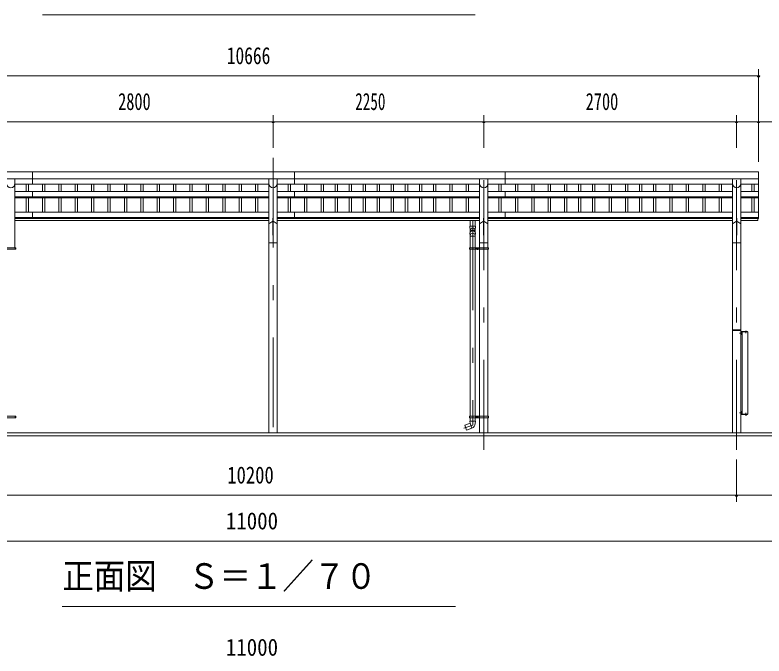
# Model space of a CAD drawing. Units: millimetres, scale not verified, with parts at other scales. Extents: x -34086 to 34091, y -14700 to 14700.
# Drawn here: x -2045 to 5953, y 774 to 7623 of the extents above; entities that cross this region are included whole.
import ezdxf
from ezdxf.enums import TextEntityAlignment as Align

# ---------------------------------------------------------------- set-up
doc = ezdxf.new("R2010")
doc.units = ezdxf.units.MM
doc.header["$LTSCALE"] = 80
doc.linetypes.add('USER3', pattern=[24, 12, -5, 2, -5])
for name, color, linetype, lineweight in [('0-2_1-07BOLD', 7, 'Continuous', 18), ('0-3_1-27CENTER', 3, 'USER3', 18), ('0-4_1-47THIN', 4, 'Continuous', 18), ('0-5_1-57DIM', 3, 'Continuous', 18)]:
    doc.layers.add(name, color=color, linetype=linetype, lineweight=lineweight)
doc.styles.add('ＭＳ ゴシック', font='')
doc.styles.get('ＭＳ ゴシック').set_extended_font_data('MS Gothic')

msp = doc.modelspace()

# ---------------------------------------------------------------- linework, layer by layer
at = {"layer": '0-2_1-07BOLD'}
for p, q in [((-1859.68, 5947.54), (-1859.68, 5815.14)), ((940.32, 5947.54), (940.32, 5815.14)), ((3190.32, 5947.54), (3190.32, 5815.14)), ((5893.32, 5947.54), (5893.32, 5448.34)), ((-4772.68, 5870.39), (5893.32, 5870.39)), ((-2045.13, 5870.39), (-2045.13, 5135.54)), ((665.77, 5870.39), (665.77, 3157.54)), ((754.87, 5870.39), (754.87, 3157.54)), ((2915.77, 5870.39), (2915.77, 5135.54)), ((3004.87, 5870.39), (3004.87, 5135.54)), ((5615.77, 5870.39), (5615.77, 3157.54)), ((5704.87, 5870.39), (5704.87, 3157.54)), ((665.77, 5815.14), (-2045.13, 5815.14)), ((2915.77, 5815.14), (754.87, 5815.14)), ((5615.77, 5815.14), (3004.87, 5815.14)), ((5704.87, 5815.14), (5893.32, 5815.14)), ((-2045.13, 5735.83), (665.77, 5735.83)), ((-1859.68, 5735.83), (-1859.68, 5669.9)), ((754.87, 5735.83), (2915.77, 5735.83)), ((940.32, 5735.83), (940.32, 5669.9)), ((3004.87, 5735.83), (5615.77, 5735.83)), ((3190.32, 5735.83), (3190.32, 5669.9)), ((5704.87, 5735.83), (5893.32, 5735.83)), ((-2045.13, 5678.13), (665.77, 5678.13)), ((-2045.13, 5669.9), (665.77, 5669.9)), ((754.87, 5678.13), (2915.77, 5678.13)), ((754.87, 5669.9), (2915.77, 5669.9)), ((3004.87, 5678.13), (5615.77, 5678.13)), ((3004.87, 5669.9), (5615.77, 5669.9)), ((5704.87, 5678.13), (5893.32, 5678.13)), ((5704.87, 5669.9), (5893.32, 5669.9)), ((665.77, 5515.32), (-2045.13, 5515.32)), ((665.77, 5460.21), (-2045.13, 5460.21)), ((665.77, 5448.34), (-2045.13, 5448.34)), ((-1859.68, 5515.32), (-1859.68, 5448.34)), ((708.07, 5450.76), (708.07, 5270.12)), ((712.57, 5450.76), (708.07, 5450.76)), ((2915.77, 5515.32), (754.87, 5515.32)), ((2915.77, 5460.21), (754.87, 5460.21)), ((2915.77, 5448.34), (754.87, 5448.34)), ((940.32, 5515.32), (940.32, 5448.34)), ((2958.07, 5450.76), (2958.07, 5270.12)), ((2958.07, 5450.76), (2962.57, 5450.76)), ((2962.57, 5450.76), (2962.57, 5270.12)), ((5615.77, 5515.32), (3004.87, 5515.32)), ((5615.77, 5460.21), (3004.87, 5460.21)), ((5615.77, 5448.34), (3004.87, 5448.34)), ((3190.32, 5515.32), (3190.32, 5448.34)), ((5658.07, 5450.76), (5658.07, 5270.12)), ((5662.57, 5450.76), (5658.07, 5450.76)), ((5704.87, 5515.32), (5893.32, 5515.32)), ((5704.87, 5460.21), (5893.32, 5460.21)), ((5704.87, 5448.34), (5893.32, 5448.34)), ((5888.32, 5448.34), (5888.32, 5427.54)), ((665.77, 5427.54), (-2045.13, 5427.54)), ((665.77, 5390.12), (708.07, 5418.06)), ((712.57, 5418.06), (754.87, 5390.12)), ((2915.77, 5427.54), (754.87, 5427.54)), ((2871.82, 5367.92), (2812.82, 5367.92)), ((2814.82, 5318.25), (2812.82, 5367.92)), ((2814.82, 5367.92), (2814.82, 5427.54)), ((2869.82, 5367.92), (2869.82, 5427.54)), ((2871.82, 5367.92), (2869.82, 5318.25)), ((2958.07, 5418.05), (2915.77, 5390.12)), ((3004.87, 5390.12), (2962.57, 5418.05)), ((5615.77, 5427.54), (3004.87, 5427.54)), ((5615.77, 5390.12), (5658.07, 5418.06)), ((5662.57, 5418.06), (5704.87, 5390.12)), ((5704.87, 5427.54), (5888.32, 5427.54)), ((2814.82, 5300.16), (2814.82, 5318.25)), ((2869.82, 5318.25), (2869.82, 5300.15)), ((2871.81, 5291.18), (2869.82, 5265.21)), ((2814.82, 5258.27), (2869.82, 5258.27)), ((2869.82, 5135.54), (2869.82, 5265.21)), ((2958.07, 5270.12), (2962.57, 5270.12)), ((-2037.44, 5135.54), (-2242.89, 5135.54)), ((-2043.54, 5135.54), (-2043.54, 5119.54)), ((-2037.44, 5127.54), (-2043.54, 5127.54)), ((754.87, 5189.54), (665.77, 5189.54)), ((2813.22, 5127.54), (2807.12, 5127.54)), ((3012.57, 5119.54), (2807.12, 5119.54)), ((2813.22, 5135.54), (2813.22, 5119.54)), ((2814.82, 5119.54), (2814.82, 3335.54)), ((2869.82, 5119.54), (2869.82, 3335.54)), ((2871.42, 5135.54), (2871.42, 5119.54)), ((2892.79, 5121.77), (2887.79, 5124.65)), ((2897.79, 5124.65), (2892.79, 5121.77)), ((2897.79, 5130.43), (2897.79, 5124.65)), ((2914.17, 5135.54), (2914.17, 5119.54)), ((2915.77, 5189.54), (3004.87, 5189.54)), ((2915.77, 5119.54), (2915.77, 3335.54)), ((3004.87, 5119.54), (3004.87, 3335.54)), ((3006.47, 5135.54), (3006.47, 5119.54)), ((3012.57, 5127.54), (3006.47, 5127.54)), ((3012.57, 5135.54), (3012.57, 5119.54)), ((5704.87, 5189.54), (5615.77, 5189.54)), ((5615.77, 4252.54), (5704.87, 4252.54)), ((5618.77, 4260.54), (5701.87, 4260.54)), ((5753.62, 4242.34), (5766.12, 4242.34)), ((5753.62, 4242.34), (5753.62, 4240.74)), ((5754.97, 4246.34), (5754.1, 4245.83)), ((5754.1, 4245.83), (5754.1, 4242.34)), ((5756.98, 4245.83), (5756.98, 4242.34)), ((5762.76, 4245.83), (5762.76, 4242.34)), ((5766.12, 4242.34), (5766.12, 4240.74)), ((5704.87, 4205.74), (5708.07, 4205.74)), ((5708.07, 4236.54), (5708.07, 4205.74)), ((5709.67, 4231.04), (5708.07, 4231.04)), ((5709.67, 4214.04), (5708.07, 4214.04)), ((5709.67, 4231.04), (5709.67, 4214.04)), ((5711.67, 4230.34), (5709.67, 4230.34)), ((5711.67, 4222.54), (5709.67, 4224.54)), ((5709.67, 4222.54), (5711.67, 4220.54)), ((5716.47, 4226.29), (5711.67, 4226.29)), ((5716.47, 4218.79), (5711.67, 4218.79)), ((5716.47, 4215.03), (5711.67, 4215.03)), ((5717.17, 4216.24), (5716.47, 4215.03)), ((5717.17, 4228.84), (5717.17, 4216.24)), ((5721.07, 3357.54), (5721.07, 4237.54)), ((5704.87, 3389.34), (5708.07, 3389.34)), ((5708.07, 3358.54), (5708.07, 3389.34)), ((5709.67, 3364.04), (5708.07, 3364.04)), ((5711.67, 3380.34), (5709.67, 3380.34)), ((5709.67, 3372.54), (5711.67, 3374.54)), ((5711.67, 3372.54), (5709.67, 3370.54)), ((5711.67, 3364.74), (5709.67, 3364.74)), ((5711.67, 3364.74), (5711.67, 3380.34)), ((5716.47, 3380.05), (5711.67, 3380.05)), ((5716.47, 3376.29), (5711.67, 3376.29)), ((5716.47, 3368.79), (5711.67, 3368.79)), ((5716.47, 3365.03), (5711.67, 3365.03)), ((5717.17, 3378.84), (5716.47, 3380.05)), ((5717.17, 3366.24), (5716.47, 3365.03)), ((5717.17, 3366.24), (5717.17, 3378.84)), ((-2037.44, 3335.54), (-2242.89, 3335.54)), ((-2037.44, 3319.54), (-2242.89, 3319.54)), ((-2043.54, 3335.54), (-2043.54, 3319.54)), ((-2037.44, 3327.54), (-2043.54, 3327.54)), ((-2037.44, 3335.54), (-2037.44, 3319.54)), ((2807.12, 3335.54), (2807.12, 3319.54)), ((3012.57, 3335.54), (2807.12, 3335.54)), ((2813.22, 3327.54), (2807.12, 3327.54)), ((3012.57, 3319.54), (2807.12, 3319.54)), ((2813.22, 3335.54), (2813.22, 3319.54)), ((2871.32, 3282.63), (2813.32, 3282.63)), ((2814.82, 3319.54), (2814.82, 3282.63)), ((2869.56, 3256.84), (2871.32, 3282.63)), ((2869.82, 3319.54), (2869.82, 3282.63)), ((2871.42, 3335.54), (2871.42, 3319.54)), ((2892.79, 3333.31), (2887.79, 3330.43)), ((2887.79, 3330.43), (2887.79, 3324.65)), ((2897.79, 3330.43), (2892.79, 3333.31)), ((2914.17, 3335.54), (2914.17, 3319.54)), ((2915.77, 3319.54), (2915.77, 3157.54)), ((3004.87, 3319.54), (3004.87, 3157.54)), ((3006.47, 3335.54), (3006.47, 3319.54)), ((3012.57, 3327.54), (3006.47, 3327.54)), ((3012.57, 3335.54), (3012.57, 3319.54)), ((5781.07, 3357.54), (5709.07, 3357.54)), ((5709.07, 3354.34), (5774.87, 3354.34)), ((5753.62, 3352.74), (5753.62, 3354.34)), ((5754.97, 3348.74), (5764.77, 3348.74)), ((5756.98, 3349.25), (5756.98, 3352.74)), ((5762.76, 3349.25), (5762.76, 3352.74)), ((5764.77, 3348.74), (5765.64, 3349.25)), ((5765.64, 3349.25), (5765.64, 3352.74)), ((5774.87, 3354.34), (5774.87, 3357.54)), ((2758.61, 3239.64), (2777.25, 3188.43)), ((2833.35, 3208.85), (2777.25, 3188.43)), ((2814.82, 3260.63), (2833.63, 3208.95)), ((6210.32, 3127.54), (-5089.68, 3127.54)), ((6060.32, 3157.54), (-4939.68, 3157.54))]:
    msp.add_line(p, q, dxfattribs=at)
for points in [[(5893.32, 5947.54), (-4772.68, 5947.54), (-4772.68, 5448.34)], [(712.57, 5450.76), (712.57, 5270.12), (708.07, 5270.12)], [(5662.57, 5450.76), (5662.57, 5270.12), (5658.07, 5270.12)], [(2812.82, 5291.05), (2814.82, 5265.21), (2814.82, 5135.54)], [(-2037.44, 5135.54), (-2037.44, 5119.54), (-2242.89, 5119.54)], [(3012.57, 5135.54), (2807.12, 5135.54), (2807.12, 5119.54)], [(2897.79, 5130.43), (2892.79, 5133.31), (2887.79, 5130.43), (2887.79, 5124.65)], [(5709.07, 4240.74), (5774.87, 4240.74), (5774.87, 4237.54)], [(5754.97, 4246.34), (5764.77, 4246.34), (5765.64, 4245.83), (5765.64, 4242.34)], [(5781.07, 3357.54), (5781.07, 4237.54), (5709.07, 4237.54)], [(5711.67, 4230.34), (5711.67, 4214.74), (5709.67, 4214.74)], [(5717.17, 4228.84), (5716.47, 4230.04), (5711.67, 4230.04)], [(5709.67, 3364.04), (5709.67, 3381.04), (5708.07, 3381.04)], [(2813.32, 3282.63), (2814.82, 3260.63), (2758.91, 3240.28)], [(2897.79, 3330.43), (2897.79, 3324.65), (2892.79, 3321.77), (2887.79, 3324.65)], [(5753.62, 3352.74), (5766.12, 3352.74), (5766.12, 3354.34)], [(5754.97, 3348.74), (5754.1, 3349.25), (5754.1, 3352.74)]]:
    msp.add_lwpolyline(points, dxfattribs=at)
for centre, radius in [((2892.79, 5127.54), 6.25), ((2892.79, 5127.54), 4.9), ((2892.79, 3327.54), 6.25), ((2892.79, 3327.54), 4.9)]:
    msp.add_circle(centre, radius, dxfattribs=at)
for centre, radius, start, end in [((-2089.68, 5822.09), 44.55, 180, 0), ((710.32, 5822.09), 44.55, 180, 0), ((2960.32, 5822.09), 44.55, 180, 0), ((5660.32, 5822.09), 44.55, 180, 0), ((2842.32, 5289.34), 29.55, 3.56303, 176.43697), ((2842.32, 5318.55), 27.55, 3.55867, 176.44133), ((2842.32, 5297.84), 27.55, 3.55867, 176.44133), ((2842.32, 5264.23), 27.55, 3.55867, 176.44133), ((5618.77, 4257.54), 3, 90, 180), ((5701.87, 4257.54), 3, 0, 90), ((5709.07, 4236.54), 4.2, 90, 180), ((5755.54, 4244.02), 2.32, 51.46857, 90), ((5759.87, 4237.83), 8.51, 70.17088, 109.83133), ((5764.2, 4244.02), 2.32, 90, 128.54623), ((5709.07, 4236.54), 1, 90, 180), ((5714.29, 4228.17), 2.88, 319.27318, 360), ((5706.71, 4222.54), 10.46, 338.97459, 21.0237), ((5714.29, 4216.91), 2.88, 0, 40.72682), ((5714.29, 3378.17), 2.88, 319.27318, 360), ((5706.71, 3372.54), 10.46, 338.9763, 21.02541), ((5714.29, 3366.91), 2.88, 0, 40.72682), ((5709.07, 3358.54), 4.2, 180, 270), ((5709.07, 3358.54), 1, 180, 270), ((5755.54, 3351.06), 2.32, 270, 308.53143), ((5759.87, 3357.25), 8.51, 250.16867, 289.82912), ((5764.2, 3351.06), 2.32, 231.45377, 270), ((2759.08, 3239.81), 0.5, 109.99947, 199.99908), ((2814.69, 3260.59), 55, 289.83269, 356.09424)]:
    msp.add_arc(centre, radius, start, end, dxfattribs=at)
at = {"layer": '0-3_1-27CENTER'}
for p, q in [((710.32, 6097.54), (710.32, 2977.54)), ((2960.32, 2977.54), (2960.32, 6097.54)), ((5660.32, 2977.54), (5660.32, 6097.54)), ((2905.29, 5127.54), (2880.29, 5127.54)), ((2892.79, 5115.04), (2892.79, 5140.04)), ((5759.87, 4223.06), (5759.87, 4249.25)), ((5721.17, 4222.54), (5689.27, 4222.54)), ((5689.27, 3372.54), (5721.17, 3372.54)), ((5759.87, 3372.02), (5759.87, 3345.83)), ((2880.29, 3327.54), (2905.29, 3327.54)), ((2892.79, 3340.04), (2892.79, 3315.04))]:
    msp.add_line(p, q, dxfattribs=at)
msp.add_lwpolyline([(2842.32, 5427.54), (2842.32, 3241.38), (2749.05, 3207.43)], dxfattribs=at)
at = {"layer": '0-4_1-47THIN'}
for p, q in [((-1927.18, 5735.83), (-1927.18, 5815.14)), ((-1902.18, 5815.14), (-1902.18, 5735.83)), ((-1752.18, 5815.14), (-1752.18, 5735.83)), ((-1727.18, 5735.83), (-1727.18, 5815.14)), ((-1577.18, 5735.83), (-1577.18, 5815.14)), ((-1552.18, 5815.14), (-1552.18, 5735.83)), ((-1402.18, 5815.14), (-1402.18, 5735.83)), ((-1377.18, 5735.83), (-1377.18, 5815.14)), ((-1227.18, 5735.83), (-1227.18, 5815.14)), ((-1202.18, 5815.14), (-1202.18, 5735.83)), ((-1052.18, 5815.14), (-1052.18, 5735.83)), ((-1027.18, 5735.83), (-1027.18, 5815.14)), ((-877.18, 5735.83), (-877.18, 5815.14)), ((-852.18, 5815.14), (-852.18, 5735.83)), ((-702.18, 5815.14), (-702.18, 5735.83)), ((-677.18, 5735.83), (-677.18, 5815.14)), ((-527.18, 5735.83), (-527.18, 5815.14)), ((-502.18, 5815.14), (-502.18, 5735.83)), ((-352.18, 5815.14), (-352.18, 5735.83)), ((-327.18, 5735.83), (-327.18, 5815.14)), ((-177.18, 5735.83), (-177.18, 5815.14)), ((-152.18, 5815.14), (-152.18, 5735.83)), ((-2.18, 5815.14), (-2.18, 5735.83)), ((22.82, 5735.83), (22.82, 5815.14)), ((172.82, 5735.83), (172.82, 5815.14)), ((197.82, 5815.14), (197.82, 5735.83)), ((347.82, 5815.14), (347.82, 5735.83)), ((372.82, 5735.83), (372.82, 5815.14)), ((522.82, 5735.83), (522.82, 5815.14)), ((547.82, 5815.14), (547.82, 5735.83)), ((872.83, 5815.14), (872.83, 5735.83)), ((897.83, 5735.83), (897.83, 5815.14)), ((1047.83, 5735.83), (1047.83, 5815.14)), ((1072.83, 5815.14), (1072.83, 5735.83)), ((1222.82, 5815.14), (1222.82, 5735.83)), ((1247.83, 5735.83), (1247.83, 5815.14)), ((1372.82, 5735.83), (1372.82, 5815.14)), ((1397.82, 5815.14), (1397.82, 5735.83)), ((1522.82, 5815.14), (1522.82, 5735.83)), ((1547.83, 5735.83), (1547.83, 5815.14)), ((1672.82, 5735.83), (1672.82, 5815.14)), ((1697.82, 5815.14), (1697.82, 5735.83)), ((1822.82, 5815.14), (1822.82, 5735.83)), ((1847.82, 5735.83), (1847.82, 5815.14)), ((1972.82, 5735.83), (1972.82, 5815.14)), ((1997.82, 5815.14), (1997.82, 5735.83)), ((2122.82, 5815.14), (2122.82, 5735.83)), ((2147.82, 5735.83), (2147.82, 5815.14)), ((2272.82, 5735.83), (2272.82, 5815.14)), ((2297.82, 5815.14), (2297.82, 5735.83)), ((2422.82, 5815.14), (2422.82, 5735.83)), ((2447.82, 5735.83), (2447.82, 5815.14)), ((2597.82, 5735.83), (2597.82, 5815.14)), ((2622.82, 5815.14), (2622.82, 5735.83)), ((2772.82, 5815.14), (2772.82, 5735.83)), ((2797.82, 5735.83), (2797.82, 5815.14)), ((3122.82, 5735.83), (3122.82, 5815.14)), ((3147.82, 5815.14), (3147.82, 5735.83)), ((3297.82, 5815.14), (3297.82, 5735.83)), ((3322.82, 5735.83), (3322.82, 5815.14)), ((3472.82, 5735.83), (3472.82, 5815.14)), ((3497.82, 5815.14), (3497.82, 5735.83)), ((3647.82, 5815.14), (3647.82, 5735.83)), ((3672.82, 5735.83), (3672.82, 5815.14)), ((3822.82, 5735.83), (3822.82, 5815.14)), ((3847.82, 5815.14), (3847.82, 5735.83)), ((3972.82, 5815.14), (3972.82, 5735.83)), ((3997.82, 5735.83), (3997.82, 5815.14)), ((4122.82, 5735.83), (4122.82, 5815.14)), ((4147.82, 5815.14), (4147.82, 5735.83)), ((4297.82, 5815.14), (4297.82, 5735.83)), ((4322.82, 5735.83), (4322.82, 5815.14)), ((4472.82, 5735.83), (4472.82, 5815.14)), ((4497.82, 5815.14), (4497.82, 5735.83)), ((4622.82, 5815.14), (4622.82, 5735.83)), ((4647.82, 5735.83), (4647.82, 5815.14)), ((4772.82, 5735.83), (4772.82, 5815.14)), ((4797.82, 5815.14), (4797.82, 5735.83)), ((4947.82, 5815.14), (4947.82, 5735.83)), ((4972.82, 5735.83), (4972.82, 5815.14)), ((5122.82, 5735.83), (5122.82, 5815.14)), ((5147.82, 5815.14), (5147.82, 5735.83)), ((5297.82, 5815.14), (5297.82, 5735.83)), ((5322.83, 5735.83), (5322.83, 5815.14)), ((5472.82, 5735.83), (5472.82, 5815.14)), ((5497.82, 5815.14), (5497.82, 5735.83)), ((5822.82, 5815.14), (5822.82, 5735.83)), ((5847.82, 5735.83), (5847.82, 5815.14)), ((-1927.18, 5515.32), (-1927.18, 5669.9)), ((-1902.18, 5669.9), (-1902.18, 5515.32)), ((-1752.18, 5669.9), (-1752.18, 5515.32)), ((-1727.18, 5515.32), (-1727.18, 5669.9)), ((-1577.18, 5515.32), (-1577.18, 5669.9)), ((-1552.18, 5669.9), (-1552.18, 5515.32)), ((-1402.18, 5669.9), (-1402.18, 5515.32)), ((-1377.18, 5515.32), (-1377.18, 5669.9)), ((-1227.18, 5515.32), (-1227.18, 5669.9)), ((-1202.18, 5669.9), (-1202.18, 5515.32)), ((-1052.18, 5669.9), (-1052.18, 5515.32)), ((-1027.18, 5515.32), (-1027.18, 5669.9)), ((-877.18, 5515.32), (-877.18, 5669.9)), ((-852.18, 5669.9), (-852.18, 5515.32)), ((-702.18, 5669.9), (-702.18, 5515.32)), ((-677.18, 5515.32), (-677.18, 5669.9)), ((-527.18, 5515.32), (-527.18, 5669.9)), ((-502.18, 5669.9), (-502.18, 5515.32)), ((-352.18, 5669.9), (-352.18, 5515.32)), ((-327.18, 5515.32), (-327.18, 5669.9)), ((-177.18, 5515.32), (-177.18, 5669.9)), ((-152.18, 5669.9), (-152.18, 5515.32)), ((-2.18, 5669.9), (-2.18, 5515.32)), ((22.82, 5515.32), (22.82, 5669.9)), ((172.82, 5515.32), (172.82, 5669.9)), ((197.82, 5669.9), (197.82, 5515.32)), ((347.82, 5669.9), (347.82, 5515.32)), ((372.82, 5515.32), (372.82, 5669.9)), ((522.82, 5515.32), (522.82, 5669.9)), ((547.82, 5669.9), (547.82, 5515.32)), ((872.83, 5669.9), (872.83, 5515.32)), ((897.83, 5515.32), (897.83, 5669.9)), ((1047.83, 5515.32), (1047.83, 5669.9)), ((1072.83, 5669.9), (1072.83, 5515.32)), ((1222.82, 5669.9), (1222.82, 5515.32)), ((1247.83, 5515.32), (1247.83, 5669.9)), ((1372.82, 5515.32), (1372.82, 5669.9)), ((1397.82, 5669.9), (1397.82, 5515.32)), ((1522.82, 5669.9), (1522.82, 5515.32)), ((1547.83, 5515.32), (1547.83, 5669.9)), ((1672.82, 5515.32), (1672.82, 5669.9)), ((1697.82, 5669.9), (1697.82, 5515.32)), ((1822.82, 5669.9), (1822.82, 5515.32)), ((1847.82, 5515.32), (1847.82, 5669.9)), ((1972.82, 5515.32), (1972.82, 5669.9)), ((1997.82, 5669.9), (1997.82, 5515.32)), ((2122.82, 5669.9), (2122.82, 5515.32)), ((2147.82, 5515.32), (2147.82, 5669.9)), ((2272.82, 5515.32), (2272.82, 5669.9)), ((2297.82, 5669.9), (2297.82, 5515.32)), ((2422.82, 5669.9), (2422.82, 5515.32)), ((2447.82, 5515.32), (2447.82, 5669.9)), ((2597.82, 5515.32), (2597.82, 5669.9)), ((2622.82, 5669.9), (2622.82, 5515.32)), ((2772.82, 5669.9), (2772.82, 5515.32)), ((2797.82, 5515.32), (2797.82, 5669.9)), ((3122.82, 5515.32), (3122.82, 5669.9)), ((3147.82, 5669.9), (3147.82, 5515.32)), ((3297.82, 5669.9), (3297.82, 5515.32)), ((3322.82, 5515.32), (3322.82, 5669.9)), ((3472.82, 5515.32), (3472.82, 5669.9)), ((3497.82, 5669.9), (3497.82, 5515.32)), ((3647.82, 5669.9), (3647.82, 5515.32)), ((3672.82, 5515.32), (3672.82, 5669.9)), ((3822.82, 5515.32), (3822.82, 5669.9)), ((3847.82, 5669.9), (3847.82, 5515.32)), ((3972.82, 5669.9), (3972.82, 5515.32)), ((3997.82, 5515.32), (3997.82, 5669.9)), ((4122.82, 5515.32), (4122.82, 5669.9)), ((4147.82, 5669.9), (4147.82, 5515.32)), ((4297.82, 5669.9), (4297.82, 5515.32)), ((4322.82, 5515.32), (4322.82, 5669.9)), ((4472.82, 5515.32), (4472.82, 5669.9)), ((4497.82, 5669.9), (4497.82, 5515.32)), ((4622.82, 5669.9), (4622.82, 5515.32)), ((4647.82, 5515.32), (4647.82, 5669.9)), ((4772.82, 5515.32), (4772.82, 5669.9)), ((4797.82, 5669.9), (4797.82, 5515.32)), ((4947.82, 5669.9), (4947.82, 5515.32)), ((4972.82, 5515.32), (4972.82, 5669.9)), ((5122.82, 5515.32), (5122.82, 5669.9)), ((5147.82, 5669.9), (5147.82, 5515.32)), ((5297.82, 5669.9), (5297.82, 5515.32)), ((5322.83, 5515.32), (5322.83, 5669.9)), ((5472.82, 5515.32), (5472.82, 5669.9)), ((5497.82, 5669.9), (5497.82, 5515.32)), ((5822.82, 5669.9), (5822.82, 5515.32)), ((5847.82, 5515.32), (5847.82, 5669.9))]:
    msp.add_line(p, q, dxfattribs=at)
at = {"layer": '0-5_1-57DIM'}
for p, q in [((-1749.68, 7622.54), (2870.32, 7622.54)), ((5893.32, 6052.54), (5893.32, 7042.54)), ((-4772.68, 6972.54), (5893.32, 6972.54)), ((5907.32, 6972.54), (5879.32, 6972.54)), ((-5322.18, 6482.54), (6442.82, 6482.54)), ((724.32, 6482.54), (696.32, 6482.54)), ((710.31, 6202.54), (710.31, 6552.54)), ((2974.31, 6482.54), (2946.31, 6482.54)), ((2960.31, 6202.54), (2960.31, 6552.54)), ((5674.32, 6482.54), (5646.32, 6482.54)), ((5660.32, 6202.54), (5660.32, 6552.54)), ((5907.32, 6482.54), (5879.32, 6482.54)), ((5660.32, 2872.54), (5660.32, 2422.54)), ((6609.82, 2492.54), (-5489.18, 2492.54)), ((5674.32, 2492.54), (5646.32, 2492.54)), ((-4939.68, 2002.54), (6060.32, 2002.54)), ((-1539.68, 1302.54), (2660.32, 1302.54))]:
    msp.add_line(p, q, dxfattribs=at)
for centre in [(5893.32, 6972.54), (710.32, 6482.54), (2960.31, 6482.54), (5660.32, 6482.54), (5893.32, 6482.54), (5660.32, 2492.54)]:
    msp.add_arc(centre, 14, 180, 0, dxfattribs=at)

# ---------------------------------------------------------------- texts
at = {"layer": '0-5_1-57DIM', "color": 7, "style": 'ＭＳ ゴシック'}
for s, height, width, p in [('10666', 182.3, 0.75, (216.44, 7042.54)), ('2800', 182.3, 0.7, (-943.47, 6552.54)), ('2250', 182.3, 0.65, (1587.96, 6552.54)), ('2700', 182.3, 0.7, (4049.07, 6552.54)), ('10200', 182.3, 0.8, (221.89, 2562.54)), ('11000', 182.3, 0.9, (206.06, 2072.54)), ('正面図\u3000Ｓ＝１／７０', 273.5, 0.9, (-1539.68, 1409.85)), ('11000', 182.3, 0.9, (206.06, 722.54))]:
    msp.add_text(s, height=height, dxfattribs=dict(at, width=width)).set_placement(p, align=Align.BOTTOM_LEFT)

doc.saveas('drawing.dxf')
